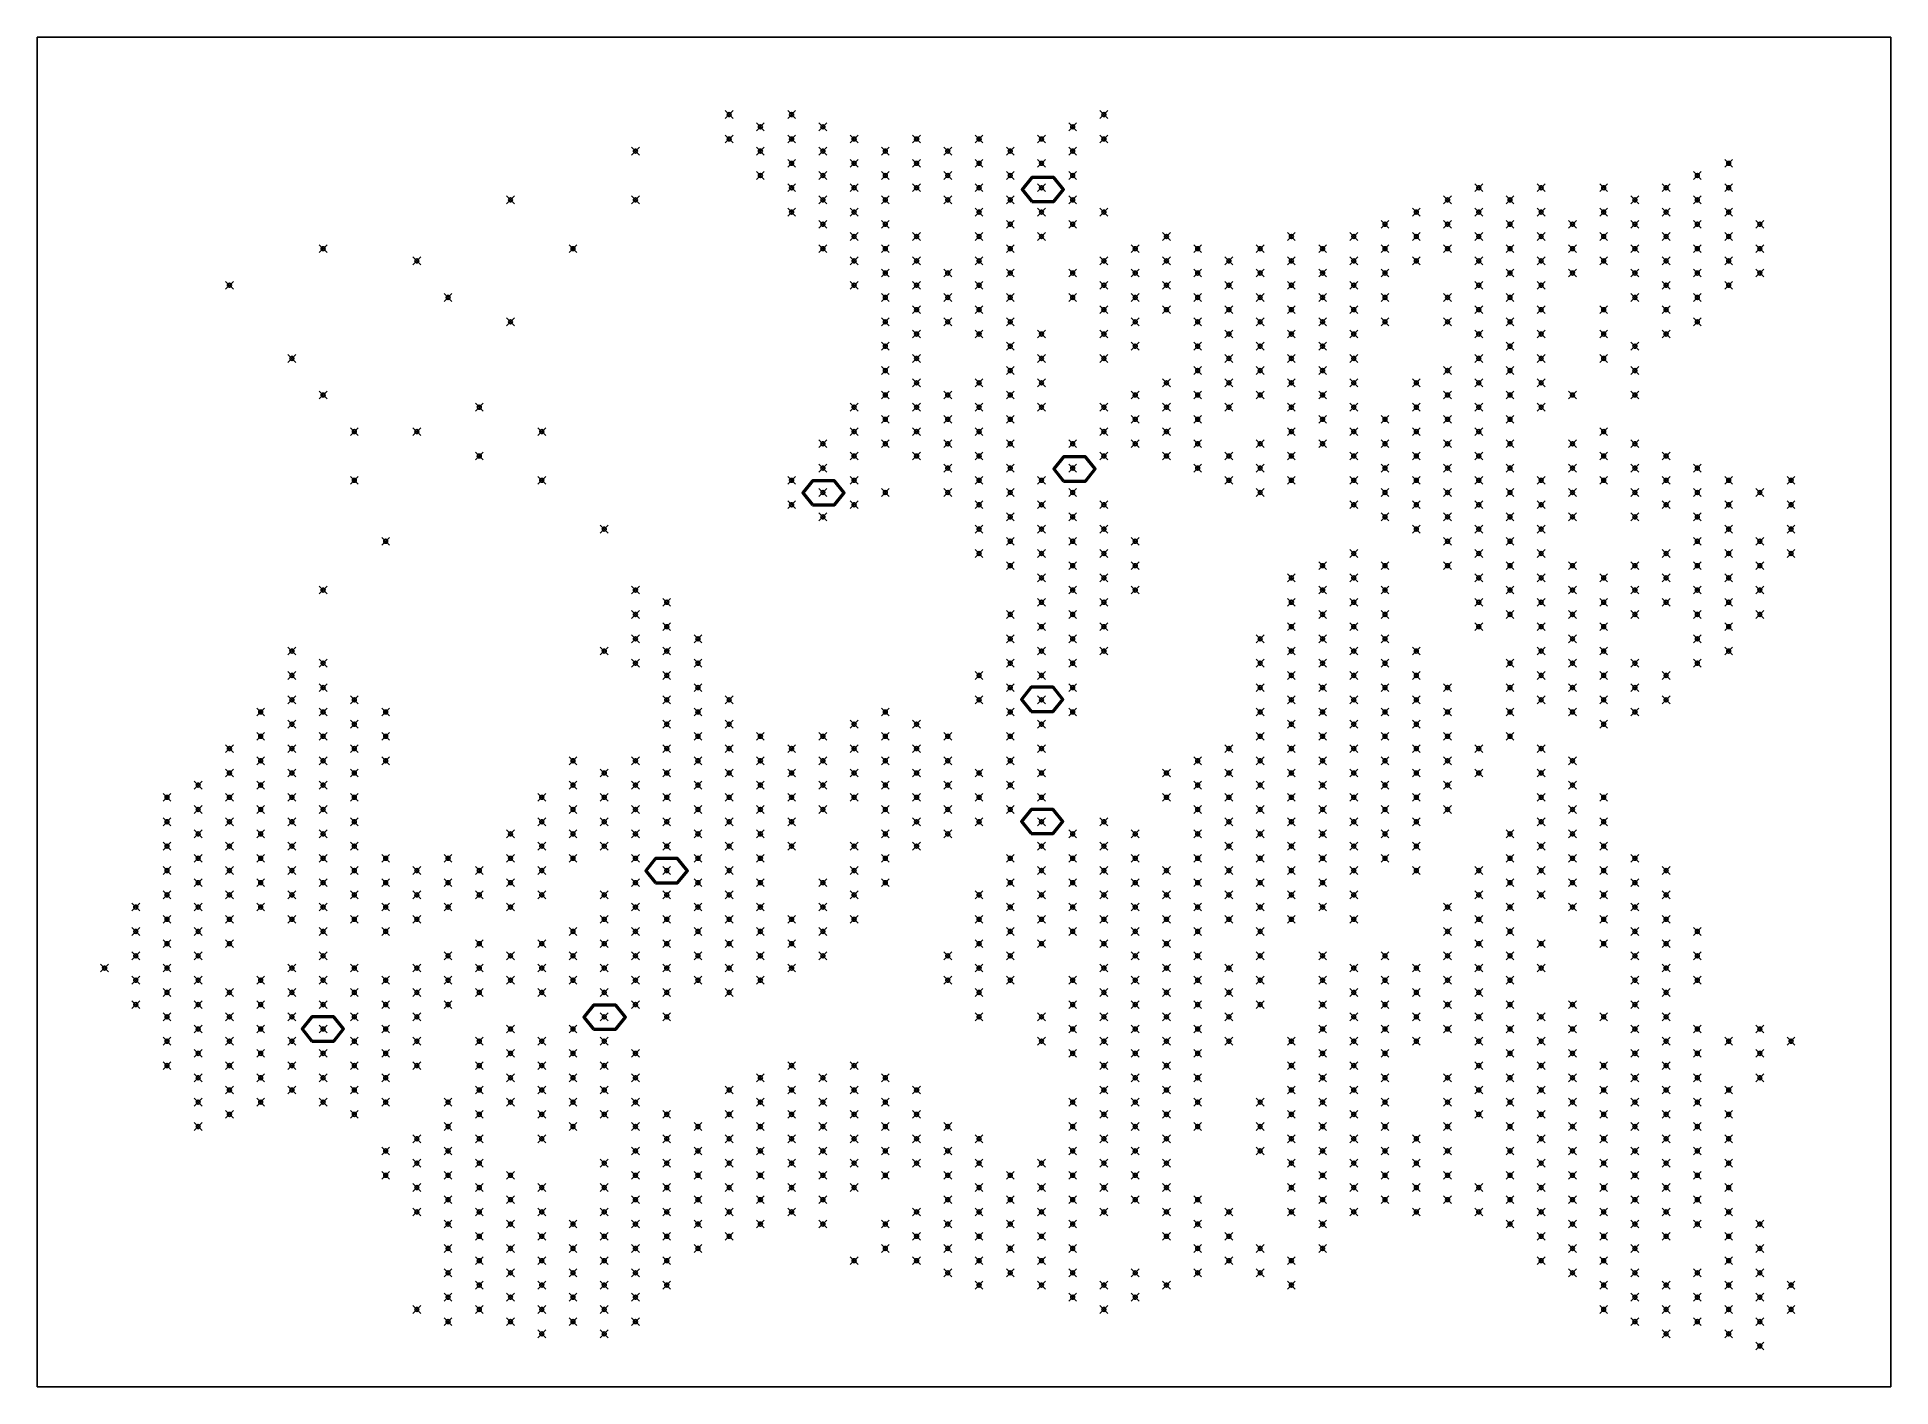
# Model space of a CAD drawing. Header units: millimetres. Extents: x 0 to 2364, y 0 to 1722.
import ezdxf

# ---------------------------------------------------------------- set-up
doc = ezdxf.new("R2010")
doc.units = ezdxf.units.MM
doc.header["$PDMODE"] = 35
doc.header["$PDSIZE"] = 5
for name, color, linetype in [('1 grd', 255, 'Continuous'), ('2 grd', 3, 'Continuous'), ('3 grd', 231, 'Continuous'), ('4 grd', 150, 'Continuous'), ('5 grd', 30, 'Continuous'), ('6 grd', 1, 'Continuous')]:
    doc.layers.add(name, color=color, linetype=linetype)
picture_1 = doc.add_image_def('image1.jpg', size_in_pixel=(6700, 4880))

msp = doc.modelspace()

# ---------------------------------------------------------------- linework, layer by layer
at = {"layer": '1 grd', "lineweight": 50}
for points in [[(1268.3, 1511.8), (1296.5, 1511.8), (1308.8, 1527.2), (1296.5, 1542.6), (1268.3, 1542.6), (1255.9, 1527.2)], [(1308.7, 1155.3), (1336.9, 1155.3), (1349.2, 1170.7), (1336.9, 1186.1), (1308.7, 1186.1), (1296.4, 1170.7)], [(988.6, 1124.8), (1016.8, 1124.8), (1029.1, 1140.2), (1016.8, 1155.6), (988.6, 1155.6), (976.3, 1140.2)], [(1267.3, 861.6), (1295.5, 861.6), (1307.8, 876.9), (1295.5, 892.3), (1267.3, 892.3), (1255, 876.9)], [(1267.5, 705.7), (1295.7, 705.7), (1308, 721), (1295.7, 736.4), (1267.5, 736.4), (1255.1, 721)], [(788.5, 643.1), (816.7, 643.1), (829.1, 658.4), (816.7, 673.8), (788.5, 673.8), (776.2, 658.4)], [(709.5, 456.1), (737.7, 456.1), (750.1, 471.4), (737.7, 486.8), (709.5, 486.8), (697.2, 471.4)], [(350.1, 441.1), (378.3, 441.1), (390.6, 456.5), (378.3, 471.8), (350.1, 471.8), (337.8, 456.5)]]:
    msp.add_lwpolyline(points, close=True, dxfattribs=at)
at = {"layer": '1 grd'}
for p in [(1320.4, 1607.1), (882.4, 1591.6), (1121.3, 1591.6), (1201, 1591.6), (762.9, 1576.1), (922.2, 1545), (603.6, 1513.9), (762.9, 1513.9), (1041.7, 1529.4), (1280.6, 1529.4), (962, 1498.3), (1201, 1498.3), (1997.4, 1498.3), (1121.3, 1467.2), (1678.8, 1467.2), (2116.8, 1482.8), (364.7, 1451.7), (683.3, 1451.7), (1877.9, 1451.7), (484.2, 1436.1), (1161.1, 1420.6), (1320.4, 1420.6), (1400.1, 1420.6), (1559.4, 1420.6), (245.3, 1405), (1041.7, 1405), (524, 1389.5), (1639, 1389.5), (603.6, 1358.4), (1280.6, 1342.8), (1360.2, 1342.8), (1718.6, 1358.4), (324.9, 1311.7), (1121.3, 1311.7), (1519.5, 1311.7), (1838.1, 1311.7), (364.7, 1265.1), (563.8, 1249.5), (1121.3, 1249.5), (1559.4, 1265.1), (1718.6, 1234), (404.5, 1218.4), (484.2, 1218.4), (643.5, 1218.4), (1001.9, 1202.9), (1599.2, 1218.4), (1718.6, 1202.9), (563.8, 1187.3), (1439.9, 1187.3), (404.5, 1156.2), (643.5, 1156.2), (1240.8, 1171.8), (1320.4, 1171.8), (1559.4, 1171.8), (1877.9, 1171.8), (2037.2, 1171.8), (1001.9, 1140.7), (1081.5, 1140.7), (1161.1, 1140.7), (1360.2, 1125.1), (723.1, 1094), (444.4, 1078.5), (1678.8, 1062.9), (1320.4, 1047.4), (2116.8, 1047.4), (364.7, 1016.3), (762.9, 1016.3), (1599.2, 1031.8), (1917.7, 1031.8), (1838.1, 1000.7), (1240.8, 985.2), (1639, 985.2), (324.9, 938.5), (723.1, 938.5), (802.8, 938.5), (1360.2, 938.5), (1758.5, 938.5), (802.8, 907.4), (1201, 907.4), (802.8, 876.3), (882.4, 876.3), (1280.6, 876.3), (1559.4, 891.9), (285.1, 860.8), (444.4, 860.8), (1081.5, 860.8), (364.7, 829.7), (802.8, 845.2), (1240.8, 829.7), (1678.8, 845.2), (1877.9, 829.7), (1121.3, 814.1), (1599.2, 814.1), (683.3, 798.6), (1001.9, 798.6), (1519.5, 783), (165.6, 751.9), (404.5, 751.9), (922.2, 767.5), (762.9, 736.4), (1957.6, 736.4), (285.1, 705.3), (603.6, 705.3), (1161.1, 705.3), (1280.6, 720.8), (1479.7, 705.3), (1758.5, 720.8), (882.4, 689.7), (1599.2, 689.7), (802.8, 658.6), (364.7, 643.1), (603.6, 643.1), (922.2, 643.1), (1400.1, 643.1), (125.8, 612), (723.1, 627.5), (1678.8, 627.5), (245.3, 596.4), (484.2, 596.4), (1280.6, 596.4), (1519.5, 596.4), (962, 565.3), (2077, 565.3), (1479.7, 549.8), (324.9, 534.2), (484.2, 534.2), (802.8, 534.2), (1161.1, 518.7), (1400.1, 518.7), (1838.1, 534.2), (643.5, 503.1), (882.4, 503.1), (205.4, 487.6), (484.2, 472), (723.1, 472), (1280.6, 472), (364.7, 456.5), (603.6, 456.5), (285.1, 425.4), (563.8, 440.9), (762.9, 425.4), (1360.2, 440.9), (1599.2, 440.9), (165.6, 409.8), (404.5, 409.8), (1917.7, 409.8), (1081.5, 363.2), (962, 347.6), (1678.8, 347.6), (723.1, 285.4), (882.4, 285.4), (1041.7, 285.4), (1439.9, 285.4), (1997.4, 285.4), (524, 269.9), (1161.1, 269.9), (643.5, 254.3), (1639, 238.8), (563.8, 192.1), (882.4, 192.1), (1081.5, 207.7), (1599.2, 161), (1400.1, 145.5), (603.6, 114.4), (762.9, 114.4), (1201, 129.9), (484.2, 98.8), (2156.7, 98.8)]:
    msp.add_point(p, dxfattribs=at)
at = {"layer": '2 grd'}
for p in [(882.4, 1622.7), (922.2, 1607.1), (962, 1622.7), (1001.9, 1607.1), (962, 1591.6), (1041.7, 1591.6), (922.2, 1576.1), (962, 1560.5), (1001.9, 1576.1), (1041.7, 1560.5), (1081.5, 1576.1), (1001.9, 1545), (1081.5, 1545), (962, 1529.4), (1001.9, 1513.9), (1081.5, 1513.9), (1041.7, 1498.3), (1001.9, 1482.8), (1041.7, 1467.2), (1081.5, 1482.8), (1001.9, 1451.7), (1081.5, 1451.7), (1041.7, 1436.1), (1081.5, 1420.6), (1121.3, 1436.1), (1121.3, 1405), (1081.5, 1389.5), (1121.3, 1373.9), (1081.5, 1358.4), (1121.3, 1342.8), (1081.5, 1327.3), (1081.5, 1296.2), (1121.3, 1280.6), (1041.7, 1249.5), (1081.5, 1265.1), (1081.5, 1234), (1041.7, 1218.4), (1121.3, 1218.4), (802.8, 1000.7), (762.9, 985.2), (802.8, 969.6), (762.9, 954.1), (842.6, 954.1), (364.7, 923), (762.9, 923), (842.6, 923), (324.9, 907.4), (802.8, 907.4), (324.9, 876.3), (364.7, 891.9), (404.5, 876.3), (802.8, 876.3), (842.6, 891.9), (364.7, 860.8), (842.6, 860.8), (285.1, 829.7), (324.9, 845.2), (404.5, 845.2), (444.4, 829.7), (842.6, 829.7), (882.4, 845.2), (922.2, 829.7), (1001.9, 829.7), (1041.7, 845.2), (1081.5, 829.7), (1121.3, 845.2), (1161.1, 829.7), (245.3, 814.1), (324.9, 814.1), (404.5, 814.1), (802.8, 814.1), (882.4, 814.1), (962, 814.1), (1041.7, 814.1), (245.3, 783), (285.1, 798.6), (324.9, 783), (364.7, 798.6), (404.5, 783), (444.4, 798.6), (723.1, 783), (762.9, 798.6), (802.8, 783), (842.6, 798.6), (882.4, 783), (922.2, 798.6), (962, 783), (1041.7, 783), (1081.5, 798.6), (165.6, 751.9), (205.4, 767.5), (245.3, 751.9), (285.1, 767.5), (324.9, 751.9), (364.7, 767.5), (643.5, 751.9), (683.3, 767.5), (723.1, 751.9), (762.9, 767.5), (802.8, 751.9), (842.6, 767.5), (882.4, 751.9), (962, 751.9), (1001.9, 767.5), (1041.7, 751.9), (1081.5, 767.5), (205.4, 736.4), (285.1, 736.4), (364.7, 736.4), (683.3, 736.4), (842.6, 736.4), (922.2, 736.4), (1001.9, 736.4), (165.6, 720.8), (205.4, 705.3), (245.3, 720.8), (324.9, 720.8), (364.7, 705.3), (404.5, 720.8), (643.5, 720.8), (683.3, 705.3), (723.1, 720.8), (762.9, 705.3), (802.8, 720.8), (842.6, 705.3), (882.4, 720.8), (922.2, 705.3), (962, 720.8), (165.6, 689.7), (245.3, 689.7), (324.9, 689.7), (404.5, 689.7), (643.5, 689.7), (723.1, 689.7), (962, 689.7), (165.6, 658.6), (205.4, 674.2), (245.3, 658.6), (285.1, 674.2), (324.9, 658.6), (364.7, 674.2), (404.5, 658.6), (444.4, 674.2), (484.2, 658.6), (524, 674.2), (563.8, 658.6), (603.6, 674.2), (643.5, 658.6), (683.3, 674.2), (922.2, 674.2), (205.4, 643.1), (285.1, 643.1), (444.4, 643.1), (524, 643.1), (165.6, 627.5), (205.4, 612), (245.3, 627.5), (285.1, 612), (324.9, 627.5), (364.7, 612), (404.5, 627.5), (444.4, 612), (484.2, 627.5), (524, 612), (563.8, 627.5), (603.6, 612), (643.5, 627.5), (165.6, 596.4), (404.5, 596.4), (125.8, 580.9), (165.6, 565.3), (205.4, 580.9), (245.3, 565.3), (444.4, 580.9), (125.8, 549.8), (205.4, 549.8), (86, 534.2), (125.8, 518.7), (165.6, 534.2), (205.4, 518.7), (165.6, 503.1), (125.8, 487.6), (165.6, 472), (205.4, 456.5), (165.6, 440.9), (205.4, 425.4), (245.3, 440.9), (245.3, 409.8), (205.4, 394.3), (245.3, 378.7), (205.4, 363.2), (205.4, 332.1)]:
    msp.add_point(p, dxfattribs=at)
at = {"layer": '3 grd'}
for p in [(1360.2, 1622.7), (1280.6, 1591.6), (1360.2, 1591.6), (1121.3, 1560.5), (1161.1, 1576.1), (1201, 1560.5), (1240.8, 1576.1), (1280.6, 1560.5), (1320.4, 1576.1), (1161.1, 1545), (1240.8, 1545), (1320.4, 1545), (1121.3, 1529.4), (1161.1, 1513.9), (1201, 1529.4), (1240.8, 1513.9), (1320.4, 1513.9), (1280.6, 1498.3), (1360.2, 1498.3), (1201, 1467.2), (1240.8, 1482.8), (1280.6, 1467.2), (1320.4, 1482.8), (1439.9, 1467.2), (1599.2, 1467.2), (1240.8, 1451.7), (1400.1, 1451.7), (1479.7, 1451.7), (1559.4, 1451.7), (1201, 1436.1), (1240.8, 1420.6), (1360.2, 1436.1), (1439.9, 1436.1), (1479.7, 1420.6), (1519.5, 1436.1), (1201, 1405), (1360.2, 1405), (1439.9, 1405), (1519.5, 1405), (1161.1, 1389.5), (1201, 1373.9), (1240.8, 1389.5), (1320.4, 1389.5), (1360.2, 1373.9), (1400.1, 1389.5), (1439.9, 1373.9), (1479.7, 1389.5), (1519.5, 1373.9), (1161.1, 1358.4), (1201, 1342.8), (1240.8, 1358.4), (1400.1, 1358.4), (1479.7, 1358.4), (1240.8, 1327.3), (1400.1, 1327.3), (1240.8, 1296.2), (1280.6, 1311.7), (1360.2, 1311.7), (1201, 1280.6), (1280.6, 1280.6), (1161.1, 1265.1), (1201, 1249.5), (1240.8, 1265.1), (1280.6, 1249.5), (1360.2, 1249.5), (1161.1, 1234), (1240.8, 1234), (1081.5, 1202.9), (1161.1, 1202.9), (1201, 1218.4), (1240.8, 1202.9), (1320.4, 1202.9), (1360.2, 1218.4), (1400.1, 1202.9), (1479.7, 1202.9), (1559.4, 1202.9), (1041.7, 1187.3), (1121.3, 1187.3), (1201, 1187.3), (1360.2, 1187.3), (1519.5, 1187.3), (1599.2, 1187.3), (962, 1156.2), (1001.9, 1171.8), (1041.7, 1156.2), (1161.1, 1171.8), (1201, 1156.2), (1280.6, 1156.2), (1479.7, 1171.8), (1519.5, 1156.2), (1599.2, 1156.2), (1240.8, 1140.7), (1320.4, 1140.7), (1559.4, 1140.7), (962, 1125.1), (1001.9, 1109.6), (1041.7, 1125.1), (1201, 1125.1), (1240.8, 1109.6), (1280.6, 1125.1), (1320.4, 1109.6), (1360.2, 1125.1), (1201, 1094), (1280.6, 1094), (1360.2, 1094), (1201, 1062.9), (1240.8, 1078.5), (1280.6, 1062.9), (1320.4, 1078.5), (1360.2, 1062.9), (1400.1, 1078.5), (1240.8, 1047.4), (1400.1, 1047.4), (1280.6, 1031.8), (1320.4, 1016.3), (1360.2, 1031.8), (1400.1, 1016.3), (1280.6, 1000.7), (1360.2, 1000.7), (1280.6, 969.6), (1320.4, 985.2), (1360.2, 969.6), (1240.8, 954.1), (1320.4, 954.1), (1240.8, 923), (1280.6, 938.5), (1320.4, 923), (1280.6, 907.4), (1201, 876.3), (1240.8, 891.9), (1320.4, 891.9), (1240.8, 860.8), (1320.4, 860.8), (1280.6, 845.2), (1280.6, 814.1), (1121.3, 783), (1161.1, 798.6), (1201, 783), (1240.8, 798.6), (1280.6, 783), (1121.3, 751.9), (1161.1, 767.5), (1201, 751.9), (1240.8, 767.5), (1280.6, 751.9), (1081.5, 736.4), (1161.1, 736.4), (1240.8, 736.4), (1081.5, 705.3), (1121.3, 720.8), (1201, 720.8), (1320.4, 705.3), (1360.2, 720.8), (1400.1, 705.3), (802.8, 689.7), (1041.7, 689.7), (1121.3, 689.7), (1280.6, 689.7), (1360.2, 689.7), (762.9, 674.2), (842.6, 674.2), (882.4, 658.6), (1041.7, 658.6), (1081.5, 674.2), (1240.8, 674.2), (1280.6, 658.6), (1320.4, 674.2), (1360.2, 658.6), (1400.1, 674.2), (762.9, 643.1), (842.6, 643.1), (1001.9, 643.1), (1081.5, 643.1), (1240.8, 643.1), (1320.4, 643.1), (762.9, 612), (802.8, 627.5), (842.6, 612), (882.4, 627.5), (922.2, 612), (1001.9, 612), (1041.7, 627.5), (1201, 627.5), (1240.8, 612), (1280.6, 627.5), (1320.4, 612), (1360.2, 627.5), (324.9, 596.4), (723.1, 596.4), (802.8, 596.4), (882.4, 596.4), (962, 596.4), (1041.7, 596.4), (1201, 596.4), (1360.2, 596.4), (364.7, 580.9), (563.8, 565.3), (643.5, 565.3), (683.3, 580.9), (723.1, 565.3), (762.9, 580.9), (802.8, 565.3), (842.6, 580.9), (882.4, 565.3), (922.2, 580.9), (1001.9, 580.9), (1201, 565.3), (1240.8, 580.9), (1280.6, 565.3), (1320.4, 580.9), (1360.2, 565.3), (364.7, 549.8), (524, 549.8), (603.6, 549.8), (683.3, 549.8), (762.9, 549.8), (842.6, 549.8), (922.2, 549.8), (1001.9, 549.8), (1161.1, 549.8), (1240.8, 549.8), (285.1, 518.7), (364.7, 518.7), (404.5, 534.2), (444.4, 518.7), (524, 518.7), (563.8, 534.2), (603.6, 518.7), (643.5, 534.2), (683.3, 518.7), (723.1, 534.2), (762.9, 518.7), (842.6, 518.7), (882.4, 534.2), (922.2, 518.7), (962, 534.2), (1201, 534.2), (1240.8, 518.7), (1360.2, 534.2), (245.3, 503.1), (324.9, 503.1), (404.5, 503.1), (484.2, 503.1), (563.8, 503.1), (723.1, 503.1), (802.8, 503.1), (1201, 503.1), (245.3, 472), (285.1, 487.6), (324.9, 472), (364.7, 487.6), (404.5, 472), (444.4, 487.6), (524, 487.6), (762.9, 487.6), (802.8, 472), (1201, 472), (285.1, 456.5), (444.4, 456.5), (603.6, 456.5), (683.3, 456.5), (324.9, 440.9), (364.7, 425.4), (404.5, 440.9), (444.4, 425.4), (484.2, 440.9), (603.6, 425.4), (643.5, 440.9), (683.3, 425.4), (723.1, 440.9), (324.9, 409.8), (484.2, 409.8), (563.8, 409.8), (643.5, 409.8), (723.1, 409.8), (962, 409.8), (1041.7, 409.8), (285.1, 394.3), (324.9, 378.7), (364.7, 394.3), (404.5, 378.7), (444.4, 394.3), (563.8, 378.7), (603.6, 394.3), (643.5, 378.7), (683.3, 394.3), (723.1, 378.7), (762.9, 394.3), (882.4, 378.7), (922.2, 394.3), (962, 378.7), (1001.9, 394.3), (1041.7, 378.7), (1081.5, 394.3), (1121.3, 378.7), (285.1, 363.2), (364.7, 363.2), (444.4, 363.2), (524, 363.2), (603.6, 363.2), (683.3, 363.2), (762.9, 363.2), (922.2, 363.2), (245.3, 347.6), (404.5, 347.6), (524, 332.1), (563.8, 347.6), (643.5, 347.6), (683.3, 332.1), (723.1, 347.6), (762.9, 332.1), (802.8, 347.6), (842.6, 332.1), (882.4, 347.6), (922.2, 332.1), (484.2, 316.5), (563.8, 316.5), (643.5, 316.5), (802.8, 316.5), (882.4, 316.5), (444.4, 301), (484.2, 285.4), (524, 301), (563.8, 285.4), (762.9, 301), (842.6, 301), (444.4, 269.9), (603.6, 269.9), (484.2, 254.3), (524, 238.8), (563.8, 254.3), (603.6, 238.8), (484.2, 223.2), (563.8, 223.2), (643.5, 223.2), (524, 207.7), (603.6, 207.7), (643.5, 192.1), (524, 176.6), (563.8, 161), (603.6, 176.6), (643.5, 161), (524, 145.5), (603.6, 145.5), (683.3, 145.5), (524, 114.4), (563.8, 129.9), (643.5, 129.9), (683.3, 114.4), (563.8, 98.8), (643.5, 98.8), (723.1, 98.8), (524, 83.3), (603.6, 83.3), (643.5, 67.7), (683.3, 83.3), (723.1, 67.7), (762.9, 83.3)]:
    msp.add_point(p, dxfattribs=at)
at = {"layer": '4 grd'}
for p in [(1639, 1451.7), (1599.2, 1436.1), (1639, 1420.6), (1678.8, 1436.1), (1718.6, 1420.6), (1599.2, 1405), (1678.8, 1405), (1559.4, 1389.5), (1599.2, 1373.9), (1678.8, 1373.9), (1718.6, 1389.5), (1519.5, 1342.8), (1559.4, 1358.4), (1599.2, 1342.8), (1639, 1358.4), (1678.8, 1342.8), (1479.7, 1327.3), (1559.4, 1327.3), (1639, 1327.3), (1479.7, 1296.2), (1559.4, 1296.2), (1599.2, 1311.7), (1639, 1296.2), (1678.8, 1311.7), (1439.9, 1280.6), (1519.5, 1280.6), (1599.2, 1280.6), (1678.8, 1280.6), (1400.1, 1265.1), (1439.9, 1249.5), (1479.7, 1265.1), (1519.5, 1249.5), (1599.2, 1249.5), (1639, 1265.1), (1678.8, 1249.5), (1400.1, 1234), (1479.7, 1234), (1639, 1234), (1439.9, 1218.4), (1639, 1202.9), (1678.8, 1218.4), (1678.8, 1187.3), (1678.8, 1156.2), (1678.8, 1125.1), (1639, 1047.4), (1718.6, 1047.4), (1639, 1016.3), (1678.8, 1031.8), (1718.6, 1016.3), (1599.2, 1000.7), (1678.8, 1000.7), (1599.2, 969.6), (1678.8, 969.6), (1718.6, 985.2), (1559.4, 954.1), (1639, 954.1), (1718.6, 954.1), (1559.4, 923), (1599.2, 938.5), (1639, 923), (1678.8, 938.5), (1718.6, 923), (1599.2, 907.4), (1678.8, 907.4), (1758.5, 907.4), (1599.2, 876.3), (1639, 891.9), (1678.8, 876.3), (1718.6, 891.9), (1758.5, 876.3), (1798.3, 891.9), (1559.4, 860.8), (1639, 860.8), (1718.6, 860.8), (1559.4, 829.7), (1599.2, 845.2), (1639, 829.7), (1718.6, 829.7), (1758.5, 845.2), (1519.5, 814.1), (1678.8, 814.1), (1758.5, 814.1), (1439.9, 783), (1479.7, 798.6), (1559.4, 798.6), (1599.2, 783), (1639, 798.6), (1678.8, 783), (1718.6, 798.6), (1439.9, 751.9), (1479.7, 767.5), (1519.5, 751.9), (1559.4, 767.5), (1599.2, 751.9), (1639, 767.5), (1678.8, 751.9), (1718.6, 767.5), (1479.7, 736.4), (1559.4, 736.4), (1639, 736.4), (1718.6, 736.4), (1798.3, 736.4), (1519.5, 720.8), (1559.4, 705.3), (1599.2, 720.8), (1639, 705.3), (1678.8, 720.8), (1718.6, 705.3), (1519.5, 689.7), (1678.8, 689.7), (1758.5, 689.7), (1439.9, 658.6), (1479.7, 674.2), (1519.5, 658.6), (1559.4, 674.2), (1599.2, 658.6), (1639, 674.2), (1678.8, 658.6), (1718.6, 674.2), (1758.5, 658.6), (1479.7, 643.1), (1559.4, 643.1), (1639, 643.1), (1400.1, 612), (1439.9, 627.5), (1479.7, 612), (1519.5, 627.5), (1559.4, 612), (1599.2, 627.5), (1639, 612), (1439.9, 596.4), (1599.2, 596.4), (1678.8, 596.4), (1400.1, 580.9), (1439.9, 565.3), (1479.7, 580.9), (1559.4, 580.9), (1400.1, 549.8), (1559.4, 549.8), (1320.4, 518.7), (1439.9, 534.2), (1479.7, 518.7), (1519.5, 534.2), (1559.4, 518.7), (1360.2, 503.1), (1439.9, 503.1), (1519.5, 503.1), (1320.4, 487.6), (1360.2, 472), (1400.1, 487.6), (1439.9, 472), (1479.7, 487.6), (1519.5, 472), (1559.4, 487.6), (1320.4, 456.5), (1400.1, 456.5), (1479.7, 456.5), (1280.6, 440.9), (1320.4, 425.4), (1400.1, 425.4), (1439.9, 440.9), (1479.7, 425.4), (1519.5, 440.9), (1360.2, 409.8), (1439.9, 409.8), (1360.2, 378.7), (1400.1, 394.3), (1439.9, 378.7), (1479.7, 394.3), (1001.9, 363.2), (1320.4, 363.2), (1400.1, 363.2), (1479.7, 363.2), (1001.9, 332.1), (1041.7, 347.6), (1081.5, 332.1), (1121.3, 347.6), (1161.1, 332.1), (1320.4, 332.1), (1360.2, 347.6), (1400.1, 332.1), (1439.9, 347.6), (1479.7, 332.1), (962, 316.5), (1041.7, 316.5), (1121.3, 316.5), (1201, 316.5), (1360.2, 316.5), (1439.9, 316.5), (802.8, 285.4), (922.2, 301), (962, 285.4), (1001.9, 301), (1081.5, 301), (1121.3, 285.4), (1161.1, 301), (1201, 285.4), (1280.6, 285.4), (1320.4, 301), (1360.2, 285.4), (1400.1, 301), (762.9, 269.9), (842.6, 269.9), (922.2, 269.9), (1001.9, 269.9), (1081.5, 269.9), (1240.8, 269.9), (1320.4, 269.9), (1400.1, 269.9), (723.1, 254.3), (762.9, 238.8), (802.8, 254.3), (842.6, 238.8), (882.4, 254.3), (922.2, 238.8), (962, 254.3), (1001.9, 238.8), (1041.7, 254.3), (1161.1, 238.8), (1201, 254.3), (1240.8, 238.8), (1280.6, 254.3), (1320.4, 238.8), (1360.2, 254.3), (1400.1, 238.8), (1439.9, 254.3), (723.1, 223.2), (802.8, 223.2), (882.4, 223.2), (962, 223.2), (1121.3, 223.2), (1201, 223.2), (1280.6, 223.2), (1360.2, 223.2), (683.3, 207.7), (723.1, 192.1), (762.9, 207.7), (802.8, 192.1), (842.6, 207.7), (922.2, 207.7), (1001.9, 207.7), (1121.3, 192.1), (1161.1, 207.7), (1201, 192.1), (1240.8, 207.7), (1280.6, 192.1), (1320.4, 207.7), (683.3, 176.6), (723.1, 161), (762.9, 176.6), (802.8, 161), (842.6, 176.6), (1041.7, 161), (1081.5, 176.6), (1121.3, 161), (1161.1, 176.6), (1201, 161), (1240.8, 176.6), (1280.6, 161), (1320.4, 176.6), (762.9, 145.5), (1161.1, 145.5), (1240.8, 145.5), (1320.4, 145.5), (723.1, 129.9), (802.8, 129.9), (1280.6, 129.9), (1320.4, 114.4), (1360.2, 129.9), (1400.1, 114.4), (1439.9, 129.9), (1360.2, 98.8)]:
    msp.add_point(p, dxfattribs=at)
at = {"layer": '5 grd'}
for p in [(1798.3, 1513.9), (1838.1, 1529.4), (1877.9, 1513.9), (1917.7, 1529.4), (1758.5, 1498.3), (1838.1, 1498.3), (1917.7, 1498.3), (1718.6, 1482.8), (1758.5, 1467.2), (1798.3, 1482.8), (1838.1, 1467.2), (1877.9, 1482.8), (1917.7, 1467.2), (1957.6, 1482.8), (1718.6, 1451.7), (1798.3, 1451.7), (1957.6, 1451.7), (1758.5, 1436.1), (1838.1, 1436.1), (1877.9, 1420.6), (1917.7, 1436.1), (1957.6, 1420.6), (1997.4, 1436.1), (1838.1, 1405), (1917.7, 1405), (1798.3, 1389.5), (1838.1, 1373.9), (1877.9, 1389.5), (1917.7, 1373.9), (1798.3, 1358.4), (1838.1, 1342.8), (1877.9, 1358.4), (1917.7, 1342.8), (1877.9, 1327.3), (1798.3, 1296.2), (1877.9, 1296.2), (1917.7, 1311.7), (1758.5, 1280.6), (1838.1, 1280.6), (1917.7, 1280.6), (1758.5, 1249.5), (1798.3, 1265.1), (1838.1, 1249.5), (1877.9, 1265.1), (1917.7, 1249.5), (1957.6, 1265.1), (1718.6, 1234), (1798.3, 1234), (1877.9, 1234), (1758.5, 1218.4), (1798.3, 1202.9), (1838.1, 1218.4), (1877.9, 1202.9), (1957.6, 1202.9), (1997.4, 1218.4), (2037.2, 1202.9), (1758.5, 1187.3), (1838.1, 1187.3), (1997.4, 1187.3), (2077, 1187.3), (1718.6, 1171.8), (1758.5, 1156.2), (1798.3, 1171.8), (1838.1, 1156.2), (1917.7, 1156.2), (1957.6, 1171.8), (1997.4, 1156.2), (2077, 1156.2), (2116.8, 1171.8), (2156.7, 1156.2), (1718.6, 1140.7), (1798.3, 1140.7), (1877.9, 1140.7), (1957.6, 1140.7), (2037.2, 1140.7), (2116.8, 1140.7), (1718.6, 1109.6), (1758.5, 1125.1), (1798.3, 1109.6), (1838.1, 1125.1), (1877.9, 1109.6), (1917.7, 1125.1), (1957.6, 1109.6), (2037.2, 1109.6), (2077, 1125.1), (1758.5, 1094), (1838.1, 1094), (1917.7, 1094), (1798.3, 1078.5), (1838.1, 1062.9), (1877.9, 1078.5), (1917.7, 1062.9), (1798.3, 1047.4), (1877.9, 1047.4), (1957.6, 1047.4), (1838.1, 1031.8), (1877.9, 1016.3), (1957.6, 1016.3), (1997.4, 1031.8), (1917.7, 1000.7), (1838.1, 969.6), (1877.9, 985.2), (1917.7, 969.6), (1957.6, 985.2), (1957.6, 954.1), (1877.9, 923), (1917.7, 938.5), (1957.6, 923), (1917.7, 907.4), (1877.9, 891.9), (1917.7, 876.3), (1798.3, 860.8), (1877.9, 860.8), (1798.3, 829.7), (1838.1, 814.1), (1917.7, 814.1), (1758.5, 783), (1798.3, 798.6), (1838.1, 783), (1917.7, 783), (1957.6, 798.6), (1758.5, 751.9), (1798.3, 767.5), (1917.7, 751.9), (1957.6, 767.5), (1997.4, 751.9), (1877.9, 705.3), (1917.7, 720.8), (1957.6, 705.3), (1997.4, 720.8), (1917.7, 689.7), (1997.4, 689.7), (1838.1, 658.6), (1877.9, 674.2), (1917.7, 658.6), (1957.6, 674.2), (1997.4, 658.6), (2037.2, 674.2), (2077, 658.6), (1877.9, 643.1), (1957.6, 643.1), (2037.2, 643.1), (1798.3, 612), (1838.1, 627.5), (1877.9, 612), (1917.7, 627.5), (1957.6, 612), (1997.4, 627.5), (2037.2, 612), (2077, 627.5), (1838.1, 596.4), (1997.4, 596.4), (2077, 596.4), (1798.3, 580.9), (1838.1, 565.3), (1877.9, 580.9), (1917.7, 565.3), (1997.4, 565.3), (2037.2, 580.9), (2116.8, 580.9), (1639, 549.8), (1718.6, 549.8), (1798.3, 549.8), (1877.9, 549.8), (2037.2, 549.8), (2116.8, 549.8), (1639, 518.7), (1678.8, 534.2), (1718.6, 518.7), (1758.5, 534.2), (1798.3, 518.7), (1877.9, 518.7), (1917.7, 534.2), (2037.2, 518.7), (2077, 534.2), (2116.8, 518.7), (1678.8, 503.1), (1758.5, 503.1), (1838.1, 503.1), (2077, 503.1), (1639, 487.6), (1678.8, 472), (1718.6, 487.6), (1758.5, 472), (1798.3, 487.6), (1838.1, 472), (1877.9, 487.6), (2037.2, 487.6), (2077, 472), (1639, 456.5), (1718.6, 456.5), (1798.3, 456.5), (1639, 425.4), (1678.8, 440.9), (1718.6, 425.4), (1758.5, 440.9), (1599.2, 409.8), (1678.8, 409.8), (1599.2, 378.7), (1639, 394.3), (1678.8, 378.7), (1718.6, 394.3), (1559.4, 363.2), (1639, 363.2), (1718.6, 363.2), (1559.4, 332.1), (1599.2, 347.6), (1639, 332.1), (1718.6, 332.1), (1599.2, 316.5), (1678.8, 316.5), (1559.4, 301), (1599.2, 285.4), (1639, 301), (1678.8, 285.4), (1718.6, 301), (1639, 269.9), (1718.6, 269.9), (1479.7, 238.8), (1599.2, 254.3), (1678.8, 254.3), (1718.6, 238.8), (1439.9, 223.2), (1519.5, 223.2), (1599.2, 223.2), (1678.8, 223.2), (1439.9, 192.1), (1479.7, 207.7), (1519.5, 192.1), (1639, 207.7), (1479.7, 176.6), (1519.5, 161), (1559.4, 176.6), (1639, 176.6), (1479.7, 145.5), (1559.4, 145.5), (1599.2, 129.9)]:
    msp.add_point(p, dxfattribs=at)
at = {"layer": '6 grd'}
for p in [(2156.7, 1560.5), (2116.8, 1545), (1997.4, 1529.4), (2037.2, 1513.9), (2077, 1529.4), (2116.8, 1513.9), (2156.7, 1529.4), (2077, 1498.3), (2156.7, 1498.3), (1997.4, 1467.2), (2037.2, 1482.8), (2077, 1467.2), (2156.7, 1467.2), (2196.5, 1482.8), (2037.2, 1451.7), (2116.8, 1451.7), (2196.5, 1451.7), (2037.2, 1420.6), (2077, 1436.1), (2116.8, 1420.6), (2156.7, 1436.1), (2196.5, 1420.6), (2077, 1405), (2156.7, 1405), (1997.4, 1373.9), (2037.2, 1389.5), (2077, 1373.9), (2116.8, 1389.5), (1997.4, 1342.8), (2077, 1342.8), (2116.8, 1358.4), (2037.2, 1327.3), (1997.4, 1311.7), (2037.2, 1296.2), (2037.2, 1265.1), (2236.3, 1156.2), (2196.5, 1140.7), (2116.8, 1109.6), (2156.7, 1125.1), (2236.3, 1125.1), (2156.7, 1094), (2236.3, 1094), (2077, 1062.9), (2116.8, 1078.5), (2156.7, 1062.9), (2196.5, 1078.5), (2236.3, 1062.9), (2037.2, 1047.4), (2196.5, 1047.4), (2037.2, 1016.3), (2077, 1031.8), (2116.8, 1016.3), (2156.7, 1031.8), (2196.5, 1016.3), (1997.4, 1000.7), (2077, 1000.7), (2156.7, 1000.7), (1997.4, 969.6), (2037.2, 985.2), (2116.8, 985.2), (2156.7, 969.6), (2196.5, 985.2), (2116.8, 954.1), (1997.4, 938.5), (2037.2, 923), (2116.8, 923), (2156.7, 938.5), (1997.4, 907.4), (2077, 907.4), (1957.6, 891.9), (1997.4, 876.3), (2037.2, 891.9), (2077, 876.3), (1957.6, 860.8), (2037.2, 860.8), (1997.4, 845.2), (1917.7, 472), (1957.6, 487.6), (1997.4, 472), (1877.9, 456.5), (1957.6, 456.5), (2037.2, 456.5), (2116.8, 456.5), (2196.5, 456.5), (1838.1, 440.9), (1877.9, 425.4), (1917.7, 440.9), (1957.6, 425.4), (2037.2, 425.4), (2077, 440.9), (2116.8, 425.4), (2156.7, 440.9), (2196.5, 425.4), (2236.3, 440.9), (1838.1, 409.8), (1997.4, 409.8), (2077, 409.8), (1798.3, 394.3), (1838.1, 378.7), (1877.9, 394.3), (1917.7, 378.7), (1957.6, 394.3), (1997.4, 378.7), (2037.2, 394.3), (2077, 378.7), (2116.8, 394.3), (2156.7, 378.7), (2196.5, 394.3), (1798.3, 363.2), (1877.9, 363.2), (1957.6, 363.2), (2037.2, 363.2), (2116.8, 363.2), (1798.3, 332.1), (1838.1, 347.6), (1877.9, 332.1), (1917.7, 347.6), (1957.6, 332.1), (1997.4, 347.6), (2037.2, 332.1), (2077, 347.6), (2116.8, 332.1), (2156.7, 347.6), (1758.5, 316.5), (1917.7, 316.5), (1997.4, 316.5), (2077, 316.5), (2156.7, 316.5), (1758.5, 285.4), (1798.3, 301), (1877.9, 301), (1917.7, 285.4), (1957.6, 301), (2037.2, 301), (2077, 285.4), (2116.8, 301), (2156.7, 285.4), (1798.3, 269.9), (1877.9, 269.9), (1957.6, 269.9), (2037.2, 269.9), (2116.8, 269.9), (1758.5, 254.3), (1798.3, 238.8), (1838.1, 254.3), (1877.9, 238.8), (1917.7, 254.3), (1957.6, 238.8), (1997.4, 254.3), (2037.2, 238.8), (2077, 254.3), (2116.8, 238.8), (2156.7, 254.3), (1758.5, 223.2), (1838.1, 223.2), (1917.7, 223.2), (1997.4, 223.2), (2077, 223.2), (2156.7, 223.2), (1877.9, 207.7), (1917.7, 192.1), (1957.6, 207.7), (1997.4, 192.1), (2037.2, 207.7), (2077, 192.1), (2116.8, 207.7), (2156.7, 192.1), (2196.5, 207.7), (1917.7, 161), (1957.6, 176.6), (1997.4, 161), (2037.2, 176.6), (2156.7, 161), (2196.5, 176.6), (1957.6, 145.5), (2037.2, 145.5), (2116.8, 145.5), (2196.5, 145.5), (1997.4, 129.9), (2037.2, 114.4), (2077, 129.9), (2116.8, 114.4), (2156.7, 129.9), (2196.5, 114.4), (2236.3, 129.9), (1997.4, 98.8), (2077, 98.8), (2236.3, 98.8), (2037.2, 83.3), (2077, 67.7), (2116.8, 83.3), (2156.7, 67.7), (2196.5, 83.3), (2196.5, 52.2)]:
    msp.add_point(p, dxfattribs=at)

# ---------------------------------------------------------------- pictures from other files: only their frames are drawn
image = msp.add_image(picture_1, insert=(0, 0), size_in_units=(2363.6, 1721.6), dxfattribs=dict(brightness=30, fade=80))
image.dxf.flags = 7

doc.saveas('drawing.dxf')
